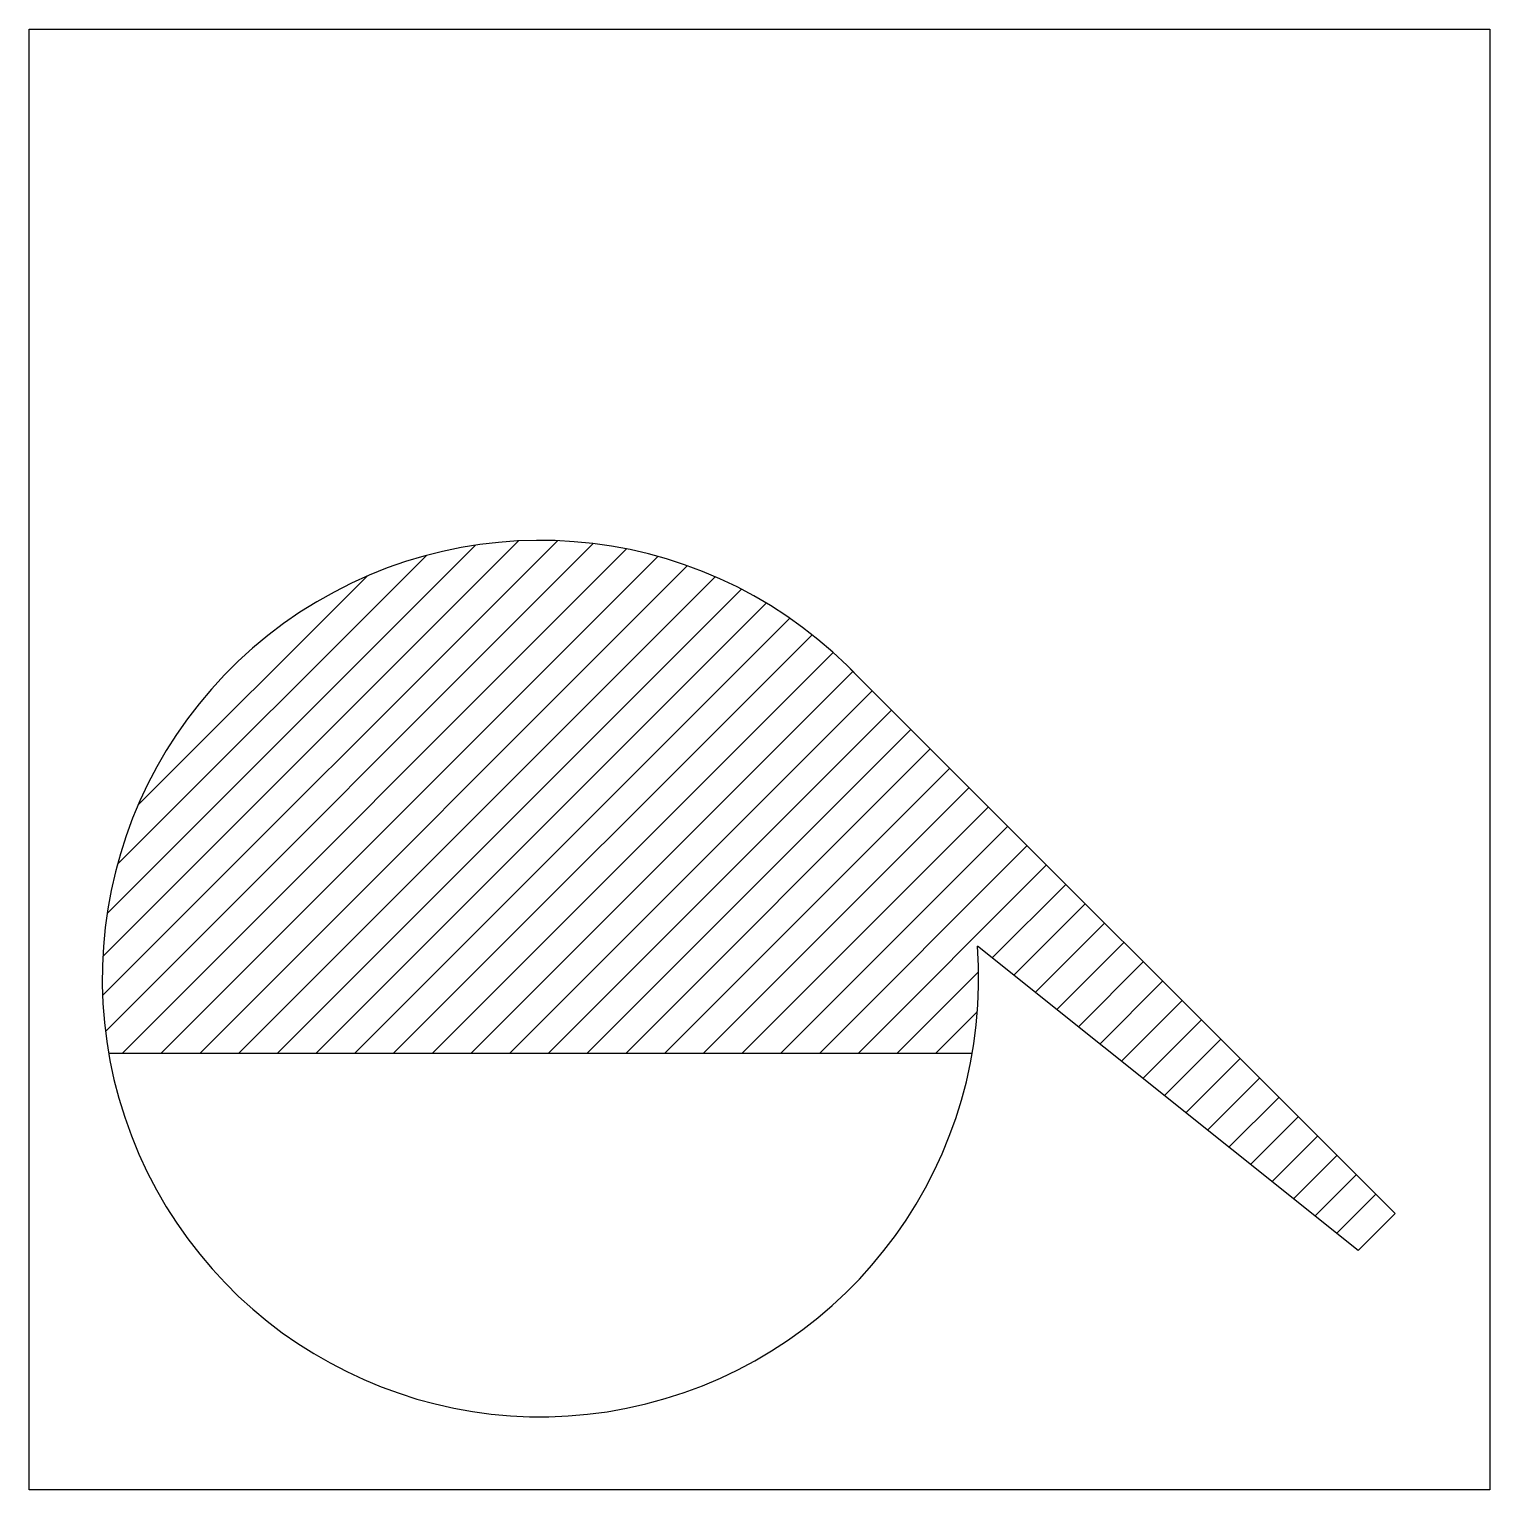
# Model space of a CAD drawing. Extents: x 0 to 40, y 0 to 40.
import ezdxf

# ---------------------------------------------------------------- set-up
doc = ezdxf.new("R2010")
doc.units = 0
doc.header["$LTSCALE"] = 25
doc.header["$MEASUREMENT"] = 0
doc.layers.get('0').update_dxf_attribs({"linetype": 'CONTINUOUS'})

msp = doc.modelspace()

# ---------------------------------------------------------------- linework, layer by layer
at = {"color": 0, "linetype": 'ByBlock'}
for p, q in [((2.009, 13.534), (14.466, 25.991)), ((2.015, 14.601), (13.399, 25.985)), ((2.088, 12.552), (15.448, 25.912)), ((2.133, 15.779), (12.221, 25.867)), ((2.556, 11.961), (16.361, 25.765)), ((2.413, 17.12), (10.88, 25.587)), ((3.617, 11.961), (17.217, 25.561)), ((4.678, 11.961), (18.023, 25.306)), ((2.979, 18.747), (9.253, 25.021)), ((5.738, 11.961), (18.783, 25.005)), ((6.799, 11.961), (19.503, 24.664)), ((7.86, 11.961), (20.183, 24.284)), ((8.92, 11.961), (20.828, 23.868)), ((9.981, 11.961), (21.438, 23.417)), ((11.042, 11.961), (22.013, 22.932)), ((12.102, 11.961), (22.556, 22.414)), ((22.485, 22.485), (37.405, 7.565)), ((13.163, 11.961), (23.087, 21.884)), ((14.224, 11.961), (23.617, 21.354)), ((15.284, 11.961), (24.147, 20.823)), ((16.345, 11.961), (24.678, 20.293)), ((17.406, 11.961), (25.208, 19.763)), ((18.466, 11.961), (25.738, 19.232)), ((19.527, 11.961), (26.269, 18.702)), ((20.588, 11.961), (26.799, 18.172)), ((21.648, 11.961), (27.329, 17.641)), ((22.709, 11.961), (27.859, 17.111)), ((26.375, 14.566), (28.39, 16.581)), ((26.964, 14.094), (28.92, 16.05)), ((27.553, 13.623), (29.45, 15.52)), ((36.392, 6.552), (25.967, 14.892)), ((28.142, 13.151), (29.981, 14.99)), ((28.732, 12.68), (30.511, 14.459)), ((23.77, 11.961), (25.999, 14.189)), ((29.321, 12.208), (31.041, 13.929)), ((29.91, 11.737), (31.572, 13.399)), ((24.83, 11.961), (25.966, 13.096)), ((30.499, 11.266), (32.102, 12.868)), ((31.089, 10.794), (32.632, 12.338)), ((2.175, 11.961), (25.825, 11.961)), ((31.678, 10.323), (33.163, 11.808)), ((32.267, 9.851), (33.693, 11.277)), ((32.856, 9.38), (34.223, 10.747)), ((33.446, 8.909), (34.754, 10.217)), ((34.035, 8.437), (35.284, 9.686)), ((34.624, 7.966), (35.814, 9.156)), ((35.213, 7.494), (36.345, 8.626)), ((35.803, 7.023), (36.875, 8.095)), ((36.392, 6.552), (37.405, 7.565))]:
    msp.add_line(p, q, dxfattribs=at)
msp.add_lwpolyline([(0, 0), (0, 40), (40, 40), (40, 0)], close=True, dxfattribs=at)
msp.add_arc((14, 14), 12, 42.9685, 4.2616, dxfattribs=at)

doc.saveas('drawing.dxf')
